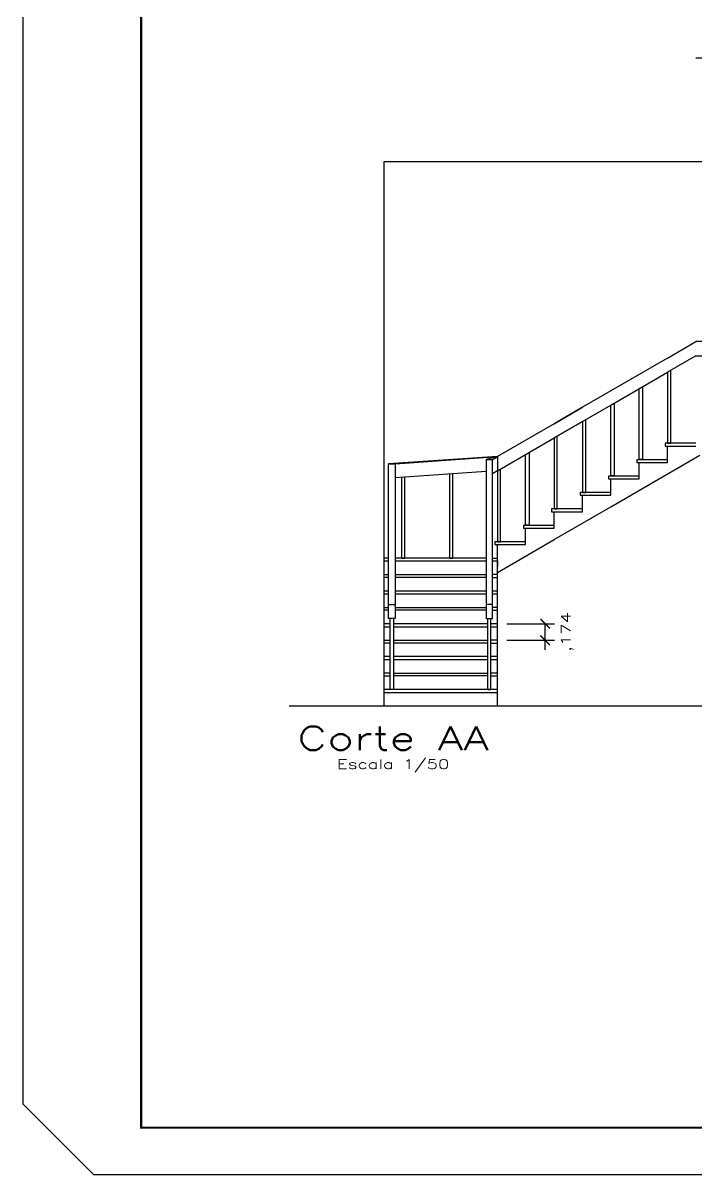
# Model space of a CAD drawing. Extents: x 241 to 398, y 106 to 179.
# Drawn here: x 280.42 to 287.54, y 142.53 to 154.7 of the extents above; entities that cross this region are included whole.
import ezdxf
from ezdxf.enums import TextEntityAlignment as Align

# ---------------------------------------------------------------- set-up
doc = ezdxf.new("R2010")
doc.units = 0
doc.layers.get('0').update_dxf_attribs({"linetype": 'CONTINUOUS'})
doc.layers.get('DEFPOINTS').update_dxf_attribs({"linetype": 'CONTINUOUS'})
for name, color, linetype in [('COTAS', 7, 'CONTINUOUS'), ('ESPEC', 7, 'CONTINUOUS'), ('LINVISTA', 8, 'CONTINUOUS')]:
    doc.layers.add(name, color=color, linetype=linetype)
doc.styles.add('REGUA200', font='romans.shx', dxfattribs={"width": 1.4})
doc.styles.add('REGUA60', font='romans.shx', dxfattribs={"width": 1.4})
doc.styles.add('REGUA80', font='romans.shx', dxfattribs={"width": 1.4})
doc.styles.get("Standard").update_dxf_attribs({"font": 'ISOCP'})
doc.dimstyles.new('ISO-25', dxfattribs={"dimtxt": 2.5, "dimasz": 2.5, "dimexe": 1.25, "dimexo": 0.625, "dimtad": 1, "dimdec": 4, "dimdsep": 46, "dimlunit": 6, "dimtxsty": 'Standard', "dimcen": 2.5, "dimadec": 0, "dimazin": 0, "dimtfac": 1, "dimtdec": 4, "dimtmove": 0, "dimatfit": 3, "dimfxl": 0, "dimtolj": 1, "dimtzin": 0, "dimarcsym": 0})

# ---------------------------------------------------------------- blocks, each defined once
blk = doc.blocks.new('TITUL2')
at = {"color": 6, "style": 'REGUA200', "width": 1.4}
blk.add_attdef('TITULO', text='', height=5, dxfattribs=at).set_placement((0, 0), align=Align.CENTER)
at = {"color": 0, "style": 'REGUA80', "width": 1.4}
blk.add_attdef('ESCALA', text='', height=2, dxfattribs=at).set_placement((0, -4), align=Align.CENTER)
blk = doc.blocks.new('_ARCHTICK')
at = {"color": 0, "linetype": 'ByBlock', "const_width": 0.15}
blk.add_lwpolyline([(-0.5, -0.5), (0.5, 0.5)], dxfattribs=at)
blk = doc.blocks.new('*D32')
at = {"color": 1, "linetype": 'ByBlock', "transparency": 16777216}
for p, q in [((249.792, 132.474), (250.297, 132.474)), ((250.197, 132.2), (250.197, 132.474)), ((249.792, 132.3), (250.297, 132.3))]:
    blk.add_line(p, q, dxfattribs=at)
at = {"layer": 'DEFPOINTS', "color": 0, "linetype": 'ByBlock', "transparency": 16777216}
for p in [(249.692, 132.474, -3.35), (250.197, 132.474), (249.692, 132.3, -3.35)]:
    blk.add_point(p, dxfattribs=at)
at = {"color": 1, "linetype": 'ByBlock', "transparency": 16777216, "xscale": 0.1, "yscale": 0.1, "zscale": 0.1}
for p, rotation in [((250.197, 132.474), 90), ((250.197, 132.3), 270)]:
    blk.add_blockref('_ARCHTICK', p, dxfattribs=dict(at, rotation=rotation))
at = {"color": 7, "linetype": 'ByBlock', "transparency": 16777216, "insert": (250.431, 132.387), "char_height": 0.1, "attachment_point": 5, "rotation": 90, "style": 'REGUA60'}
blk.add_mtext('\\A1;,174', dxfattribs=at)

msp = doc.modelspace()

# ---------------------------------------------------------------- linework, layer by layer
for p, q in [((280.4225, 143.276), (280.4225, 156.6543)), ((281.1725, 142.526), (280.4225, 143.276)), ((318.7857, 142.526), (281.1725, 142.526))]:
    msp.add_line(p, q)
at = {"const_width": 0.0236}
msp.add_lwpolyline([(281.6725, 165.9554), (318.2857, 165.9554), (318.2857, 143.026), (281.6725, 143.026)], close=True, dxfattribs=at)
at = {"layer": 'LINVISTA'}
for p, q in [((287.5386, 154.3337, -3.35), (294.7382, 154.3337, -3.35)), ((284.2385, 153.2332, -3.35), (284.2385, 147.4839, -3.35)), ((294.7382, 153.2332, -3.35), (284.2385, 153.2332, -3.35)), ((287.2382, 151.1602, -3.35), (287.5386, 151.3338, -3.35)), ((287.8376, 151.3338, -3.35), (287.5386, 151.3338, -3.35)), ((287.2382, 151.1602, -3.35), (286.6374, 150.8131, -3.35)), ((287.5386, 151.1841, -3.35), (287.2382, 151.0105, -3.35)), ((287.5386, 151.1841, -3.35), (287.8376, 151.1841, -3.35)), ((286.6374, 150.6634, -3.35), (287.2382, 151.0105, -3.35)), ((287.2382, 151.0105, -3.35), (287.2382, 150.261, -3.35)), ((287.2725, 150.261, -3.35), (287.2725, 151.0296, -3.35)), ((286.9378, 150.837, -3.35), (286.9736, 150.857, -3.35)), ((286.9736, 150.857, -3.35), (286.9736, 150.0874, -3.35)), ((286.6374, 150.8131, -3.35), (286.3384, 150.6396, -3.35)), ((286.9378, 150.0874, -3.35), (286.9378, 150.837, -3.35)), ((286.038, 150.466, -3.35), (286.3384, 150.6396, -3.35)), ((286.3384, 150.6396, -3.35), (286.038, 150.466, -3.35)), ((286.3384, 150.4898, -3.35), (286.6374, 150.6634, -3.35)), ((286.6374, 150.6634, -3.35), (286.6732, 150.6834, -3.35)), ((286.6374, 149.9138, -3.35), (286.6374, 150.6634, -3.35)), ((286.6732, 150.6834, -3.35), (286.6732, 149.9138, -3.35)), ((286.038, 150.3163, -3.35), (286.3384, 150.4898, -3.35)), ((286.3384, 150.4898, -3.35), (286.038, 150.3163, -3.35)), ((286.3384, 150.4898, -3.35), (286.3384, 149.7403, -3.35)), ((286.3728, 149.7403, -3.35), (286.3728, 150.5089, -3.35)), ((286.038, 150.466, -3.35), (285.4387, 150.1189, -3.35)), ((285.4387, 149.9691, -3.35), (286.038, 150.3163, -3.35)), ((286.038, 150.3163, -3.35), (286.038, 149.5667, -3.35)), ((286.0724, 149.5667, -3.35), (286.0724, 150.3353, -3.35)), ((287.2124, 150.26, -3.35), (287.2124, 150.2304, -3.35)), ((287.5386, 150.26, -3.35), (287.2124, 150.26, -3.35)), ((287.2382, 150.261, -3.35), (287.2725, 150.261, -3.35)), ((285.7376, 149.3931, -3.35), (285.7376, 150.1427, -3.35)), ((285.7734, 150.1627, -3.35), (285.7734, 149.3931, -3.35)), ((286.6374, 149.5896, -3.35), (287.58, 150.1342, -3.35)), ((287.2124, 150.2304, -3.35), (287.5386, 150.2304, -3.35)), ((287.2382, 150.0569, -3.35), (287.2382, 150.2304, -3.35)), ((285.4387, 150.1189, -3.35), (284.2886, 150.0426, -3.35)), ((284.2886, 148.4071, -3.35), (284.2886, 150.0426, -3.35)), ((284.2886, 150.0426, -3.35), (284.3587, 150.0426, -3.35)), ((284.3587, 150.0426, -3.35), (285.4387, 150.1189, -3.35)), ((284.3587, 150.0426, -3.35), (284.3587, 148.4071, -3.35)), ((285.4387, 150.1189, -3.35), (285.3185, 150.0874, -3.35)), ((285.3185, 150.0874, -3.35), (285.3185, 148.4071, -3.35)), ((285.3185, 150.0874, -3.35), (285.3886, 150.0874, -3.35)), ((285.3886, 150.0874, -3.35), (285.4387, 150.1189, -3.35)), ((285.3886, 148.4071, -3.35), (285.3886, 150.0874, -3.35)), ((285.4387, 150.1189, -3.35), (285.4387, 149.2196, -3.35)), ((286.9135, 150.0864, -3.35), (286.9135, 150.0569, -3.35)), ((287.2382, 150.0864, -3.35), (286.9135, 150.0864, -3.35)), ((286.9135, 150.0569, -3.35), (287.2382, 150.0569, -3.35)), ((286.9736, 150.0874, -3.35), (286.9378, 150.0874, -3.35)), ((286.9378, 149.8833, -3.35), (286.9378, 150.0569, -3.35)), ((285.3185, 149.9606, -3.35), (284.3587, 149.8929, -3.35)), ((284.4259, 149.8967, -3.35), (284.4259, 149.046, -3.35)), ((284.4616, 149.046, -3.35), (284.4616, 149.8995, -3.35)), ((284.9323, 149.9329, -3.35), (284.9323, 149.046, -3.35)), ((284.9666, 149.046, -3.35), (284.9666, 149.9358, -3.35)), ((285.4387, 149.9691, -3.35), (285.3886, 149.9377, -3.35)), ((285.473, 149.2196, -3.35), (285.473, 149.9882, -3.35)), ((286.6131, 149.9129, -3.35), (286.6131, 149.8833, -3.35)), ((286.9378, 149.9129, -3.35), (286.6131, 149.9129, -3.35)), ((286.6131, 149.8833, -3.35), (286.9378, 149.8833, -3.35)), ((286.6732, 149.9138, -3.35), (286.6374, 149.9138, -3.35)), ((286.6374, 149.7098, -3.35), (286.6374, 149.8833, -3.35)), ((286.3127, 149.7393, -3.35), (286.3127, 149.7098, -3.35)), ((286.6374, 149.7393, -3.35), (286.3127, 149.7393, -3.35)), ((286.3127, 149.7098, -3.35), (286.6374, 149.7098, -3.35)), ((286.3384, 149.7403, -3.35), (286.3728, 149.7403, -3.35)), ((286.3384, 149.5362, -3.35), (286.3384, 149.7098, -3.35)), ((286.0123, 149.5658, -3.35), (286.0123, 149.5362, -3.35)), ((286.3384, 149.5658, -3.35), (286.0123, 149.5658, -3.35)), ((286.0123, 149.5362, -3.35), (286.3384, 149.5362, -3.35)), ((286.038, 149.5667, -3.35), (286.0724, 149.5667, -3.35)), ((286.038, 149.3626, -3.35), (286.038, 149.5362, -3.35)), ((286.3384, 149.416, -3.35), (286.6374, 149.5896, -3.35)), ((285.7734, 149.3931, -3.35), (285.7376, 149.3931, -3.35)), ((286.038, 149.2425, -3.35), (286.3384, 149.416, -3.35)), ((286.038, 149.2425, -3.35), (286.3384, 149.416, -3.35)), ((285.7133, 149.3922, -3.35), (285.7133, 149.3626, -3.35)), ((286.038, 149.3922, -3.35), (285.7133, 149.3922, -3.35)), ((285.7133, 149.3626, -3.35), (286.038, 149.3626, -3.35)), ((285.7376, 149.1891, -3.35), (285.7376, 149.3626, -3.35)), ((285.4129, 149.2186, -3.35), (285.4129, 149.1891, -3.35)), ((285.7376, 149.2186, -3.35), (285.4129, 149.2186, -3.35)), ((285.4129, 149.1891, -3.35), (285.7376, 149.1891, -3.35)), ((285.4387, 148.8953, -3.35), (286.038, 149.2425, -3.35)), ((285.4387, 149.2196, -3.35), (285.473, 149.2196, -3.35)), ((285.4387, 149.0155, -3.35), (285.4387, 149.1891, -3.35)), ((284.2886, 149.0451, -3.35), (284.2385, 149.0451, -3.35)), ((285.3185, 149.0451, -3.35), (284.3587, 149.0451, -3.35)), ((284.4259, 149.046, -3.35), (284.4616, 149.046, -3.35)), ((284.9323, 149.046, -3.35), (284.9666, 149.046, -3.35)), ((285.3886, 149.0451, -3.35), (285.4387, 149.0451, -3.35)), ((284.2385, 149.0155, -3.35), (284.2886, 149.0155, -3.35)), ((284.3587, 149.0155, -3.35), (285.3185, 149.0155, -3.35)), ((285.3886, 149.0155, -3.35), (285.4387, 149.0155, -3.35)), ((285.4372, 149.0155, -3.35), (285.4372, 148.8715, -3.35)), ((285.4387, 149.0155, -3.35), (285.4372, 148.8953, -3.35)), ((284.2385, 148.8715, -3.35), (284.2886, 148.8715, -3.35)), ((284.2886, 148.8419, -3.35), (284.2385, 148.8419, -3.35)), ((284.3587, 148.8715, -3.35), (285.3185, 148.8715, -3.35)), ((285.3185, 148.8419, -3.35), (284.3587, 148.8419, -3.35)), ((285.4387, 148.8715, -3.35), (285.3886, 148.8715, -3.35)), ((285.3886, 148.8419, -3.35), (285.4387, 148.8419, -3.35)), ((285.4372, 148.8944, -3.35), (285.4387, 148.8953, -3.35)), ((285.4372, 148.8419, -3.35), (285.4372, 148.6979, -3.35)), ((285.4387, 148.8419, -3.35), (285.4387, 148.8715, -3.35)), ((284.2886, 148.6979, -3.35), (284.2385, 148.6979, -3.35)), ((284.2385, 148.6684, -3.35), (284.2886, 148.6684, -3.35)), ((285.3185, 148.6979, -3.35), (284.3587, 148.6979, -3.35)), ((284.3587, 148.6684, -3.35), (285.3185, 148.6684, -3.35)), ((285.4387, 148.6979, -3.35), (285.3886, 148.6979, -3.35)), ((285.3886, 148.6684, -3.35), (285.4387, 148.6684, -3.35)), ((285.4372, 148.6684, -3.35), (285.4372, 148.5253, -3.35)), ((285.4387, 148.6684, -3.35), (285.4387, 148.6979, -3.35)), ((284.2886, 148.5568, -3.35), (284.3587, 148.5568, -3.35)), ((285.3886, 148.5568, -3.35), (285.3185, 148.5568, -3.35)), ((284.2385, 148.5253, -3.35), (284.2886, 148.5253, -3.35)), ((284.2886, 148.4948, -3.35), (284.2385, 148.4948, -3.35)), ((284.3587, 148.5253, -3.35), (285.3185, 148.5253, -3.35)), ((285.3185, 148.4948, -3.35), (284.3587, 148.4948, -3.35)), ((285.4387, 148.5253, -3.35), (285.3886, 148.5253, -3.35)), ((285.3886, 148.4948, -3.35), (285.4387, 148.4948, -3.35)), ((285.4372, 148.4948, -3.35), (285.4372, 148.3518, -3.35)), ((285.4387, 148.4948, -3.35), (285.4387, 148.5253, -3.35)), ((284.3057, 148.3518, -3.35), (284.2385, 148.3518, -3.35)), ((284.2385, 148.3212, -3.35), (284.3057, 148.3212, -3.35)), ((284.3587, 148.4071, -3.35), (284.2886, 148.4071, -3.35)), ((284.3057, 147.6585, -3.35), (284.3057, 148.4071, -3.35)), ((284.3401, 148.4071, -3.35), (284.3401, 147.6585, -3.35)), ((285.3357, 148.3518, -3.35), (284.3401, 148.3518, -3.35)), ((284.3401, 148.3212, -3.35), (285.3357, 148.3212, -3.35)), ((285.3185, 148.4071, -3.35), (285.3886, 148.4071, -3.35)), ((285.3357, 148.4071, -3.35), (285.3357, 147.6585, -3.35)), ((285.37, 147.6585, -3.35), (285.37, 148.4071, -3.35)), ((285.4387, 148.3518, -3.35), (285.37, 148.3518, -3.35)), ((285.37, 148.3212, -3.35), (285.4387, 148.3212, -3.35)), ((285.4372, 148.3212, -3.35), (285.4372, 148.1782, -3.35)), ((285.4387, 148.3212, -3.35), (285.4387, 148.3518, -3.35)), ((284.2385, 148.1782, -3.35), (284.3057, 148.1782, -3.35)), ((284.3401, 148.1782, -3.35), (285.3357, 148.1782, -3.35)), ((285.4387, 148.1782, -3.35), (285.37, 148.1782, -3.35)), ((285.4387, 148.1477, -3.35), (285.4387, 148.1782, -3.35)), ((284.3057, 148.1477, -3.35), (284.2385, 148.1477, -3.35)), ((285.3357, 148.1477, -3.35), (284.3401, 148.1477, -3.35)), ((285.37, 148.1477, -3.35), (285.4387, 148.1477, -3.35)), ((285.4372, 148.1477, -3.35), (285.4372, 148.0046, -3.35)), ((284.3057, 148.0046, -3.35), (284.2385, 148.0046, -3.35)), ((284.2385, 147.9741, -3.35), (284.3057, 147.9741, -3.35)), ((285.3357, 148.0046, -3.35), (284.3401, 148.0046, -3.35)), ((284.3401, 147.9741, -3.35), (285.3357, 147.9741, -3.35)), ((285.4387, 148.0046, -3.35), (285.37, 148.0046, -3.35)), ((285.37, 147.9741, -3.35), (285.4387, 147.9741, -3.35)), ((285.4372, 147.9741, -3.35), (285.4372, 147.8311, -3.35)), ((285.4387, 147.9741, -3.35), (285.4387, 148.0046, -3.35)), ((284.3057, 147.8311, -3.35), (284.2385, 147.8311, -3.35)), ((284.3401, 147.8311, -3.35), (285.3357, 147.8311, -3.35)), ((285.4387, 147.8311, -3.35), (285.37, 147.8311, -3.35)), ((285.4387, 147.8005, -3.35), (285.4387, 147.8311, -3.35)), ((284.2385, 147.8005, -3.35), (284.3057, 147.8005, -3.35)), ((285.3357, 147.8005, -3.35), (284.3401, 147.8005, -3.35)), ((285.37, 147.8005, -3.35), (285.4387, 147.8005, -3.35)), ((285.4372, 147.8005, -3.35), (285.4372, 147.6575, -3.35)), ((285.4387, 147.6575, -3.35), (284.2385, 147.6575, -3.35)), ((284.2385, 147.627, -3.35), (285.4387, 147.627, -3.35)), ((284.3401, 147.6585, -3.35), (284.3057, 147.6585, -3.35)), ((285.3357, 147.6585, -3.35), (285.37, 147.6585, -3.35)), ((285.4372, 147.627, -3.35), (285.4372, 147.4839, -3.35)), ((285.4387, 147.627, -3.35), (285.4387, 147.6575, -3.35)), ((283.2385, 147.4839, -3.35), (288.7387, 147.4839, -3.35))]:
    msp.add_line(p, q, dxfattribs=at)

# ---------------------------------------------------------------- block references
at = {"layer": 'ESPEC', "xscale": 0.05, "yscale": 0.05, "zscale": 0.05}
msp.add_blockref('TITUL2', (284.3365, 147.0174, -3.35), dxfattribs=at).add_auto_attribs({'TITULO': 'Corte AA', 'ESCALA': 'Escala 1/50'})

# ---------------------------------------------------------------- dimensions: what is measured, and where the dimension line sits
at = {"layer": 'COTAS'}
dim = msp.add_linear_dim(base=(285.9432, 148.3518), p1=(285.4387, 148.1782, -3.35), p2=(285.4387, 148.3518, -3.35), angle=90, dimstyle='ISO-25', override={"dimtxt": 0.1, "dimasz": 0.1, "dimexe": 0.1, "dimexo": 0.1, "dimgap": 0.05, "dimdec": 3, "dimzin": 4, "dimtxsty": 'REGUA60', "dimblk1": 'ARCHTICK', "dimblk2": 'ARCHTICK', "dimsah": 1, "dimcen": 0.1, "dimdle": 0.1, "dimclrd": 1, "dimclre": 1, "dimclrt": 7, "dimtofl": 0, "dimtmove": 2}, dxfattribs=at)
dim.commit()
dim.dimension.update_dxf_attribs({"geometry": '*D32', "text_midpoint": (286.1777, 148.265), "insert": (35.7465, 15.8781)})

doc.saveas('drawing.dxf')
